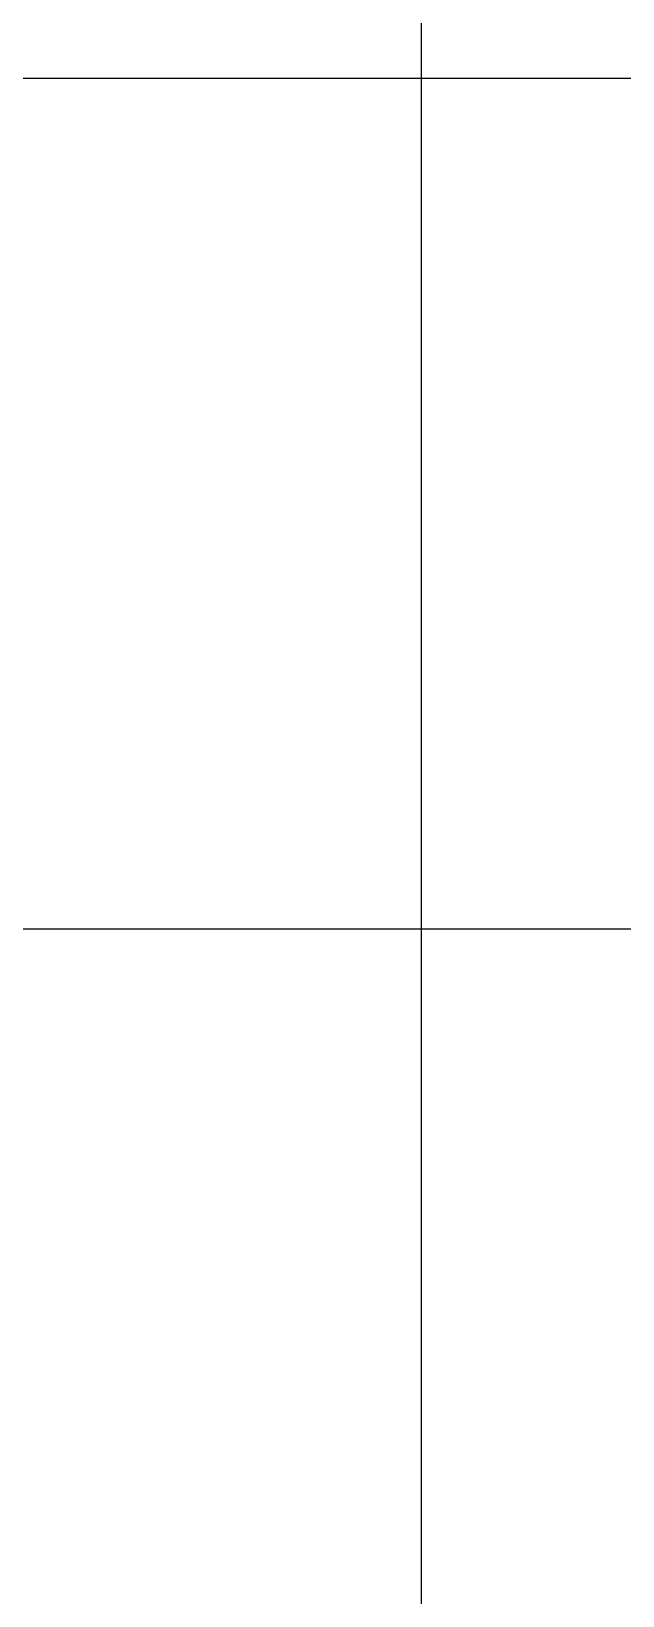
# Model space of a CAD drawing. Extents: x 3757684 to 3906284, y -130571 to 413559.
# Drawn here: x 3828765 to 3829356, y 385064 to 386628 of the extents above; entities that cross this region are included whole.
import ezdxf

# ---------------------------------------------------------------- set-up
doc = ezdxf.new("R2010")
doc.units = 0
doc.header["$LTSCALE"] = 1000
doc.header["$MEASUREMENT"] = 0
doc.layers.get('0').update_dxf_attribs({"color": 4, "linetype": 'CONTINUOUS'})
doc.layers.add('PUB_TITLE', color=4, linetype='CONTINUOUS')

# ---------------------------------------------------------------- blocks, each defined once
blk = doc.blocks.new('A$C6CA8367D')
at = {"layer": 'PUB_TITLE'}
for p, q in [((3972.9, 9772.2), (3972.9, 15722.2)), ((3973.2, 9772.1), (3972.9, 15722.1)), ((190.3, 14022.4), (5800.3, 14022.1)), ((190.4, 14022.2), (5800.5, 14022.2)), ((190.2, 13172.5), (5800.2, 13172.1)), ((190.4, 13172.2), (5800.4, 13172.2)), ((190.5, 13171.9), (5800.5, 13172.2))]:
    blk.add_line(p, q, dxfattribs=at)

msp = doc.modelspace()

# ---------------------------------------------------------------- block references
msp.add_blockref('A$C6CA8367D', (3825182.2, 372558.7, 13.9))

doc.saveas('drawing.dxf')
